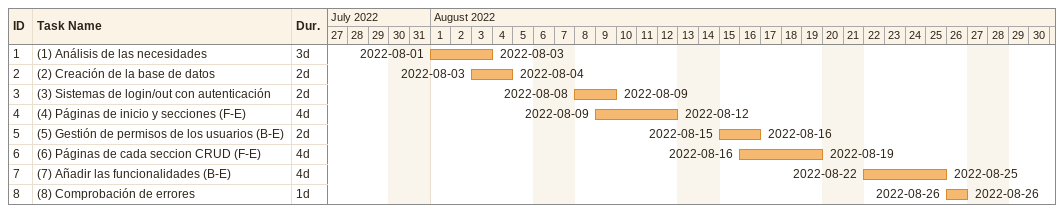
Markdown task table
| ID | Task | Duration | Start | Finish |
|---|---|---|---|---|
| 1 | (1) Análisis de las necesidades | 3d | 2022-08-01 | 2022-08-03 |
| 2 | (2) Creación de la base de datos | 2d | 2022-08-03 | 2022-08-04 |
| 3 | (3) Sistemas de login/out con autenticación | 2d | 2022-08-08 | 2022-08-09 |
| 4 | (4) Páginas de inicio y secciones (F-E) | 4d | 2022-08-09 | 2022-08-12 |
| 5 | (5) Gestión de permisos de los usuarios (B-E) | 2d | 2022-08-15 | 2022-08-16 |
| 6 | (6) Páginas de cada seccion CRUD (F-E) | 4d | 2022-08-16 | 2022-08-19 |
| 7 | (7) Añadir las funcionalidades (B-E) | 4d | 2022-08-22 | 2022-08-25 |
| 8 | (8) Comprobación de errores | 1d | 2022-08-26 | 2022-08-26 |
